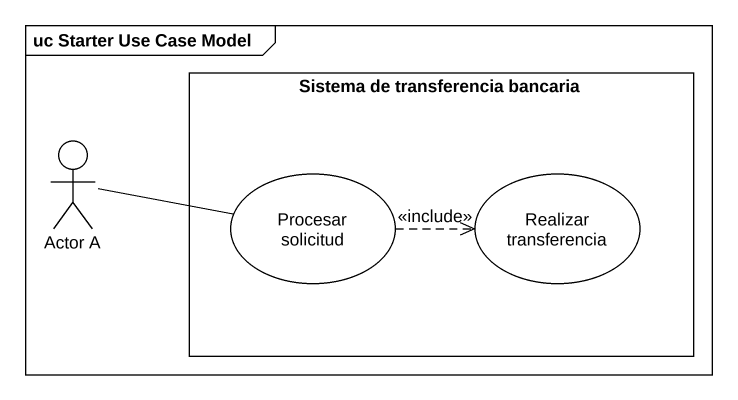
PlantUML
@startuml
mainframe uc Starter Use Case Model
rectangle "Sistema de transferencia bancaria" as Sistema_de_transferencia {
  usecase "Procesar solicitud" as Procesar_solicitud
  usecase "Realizar transferencia" as Realizar_transferencia
}
actor "Actor A" as Actor_A
Actor_A -right- Procesar_solicitud
Procesar_solicitud .right.> Realizar_transferencia : <<include>>
@enduml
